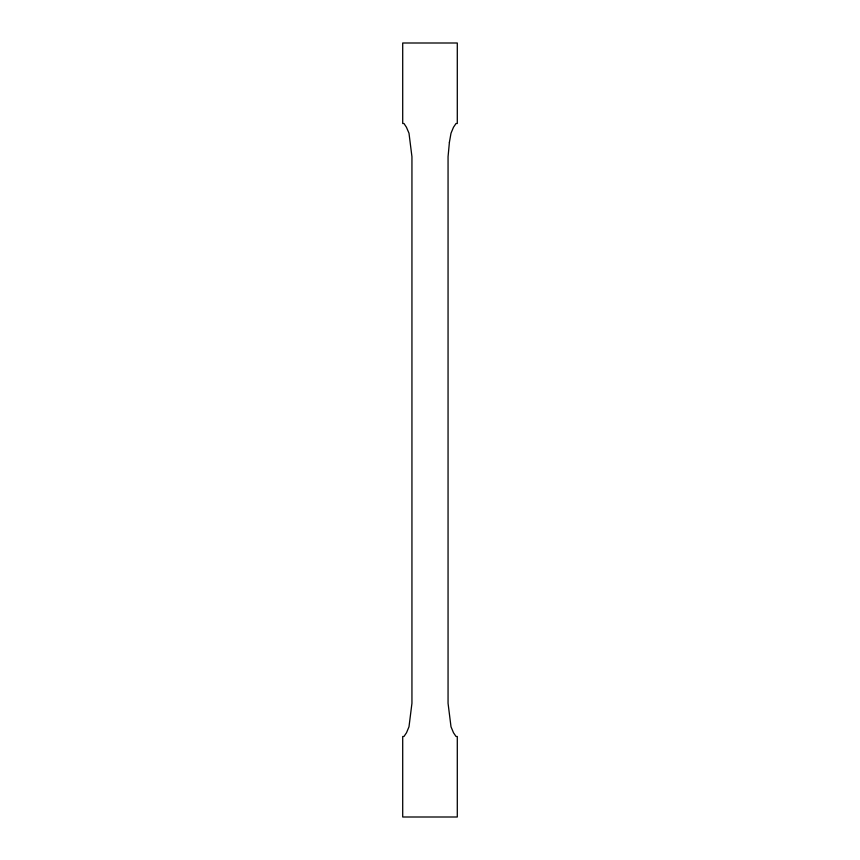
<?xml version="1.0" encoding="UTF-8"?>
<svg xmlns="http://www.w3.org/2000/svg" width="860" height="860" viewBox="0 0 860 860"><rect width="100%" height="100%" fill="white"/><g stroke="black" fill="none" stroke-linecap="round" stroke-linejoin="round"><path stroke-width="1.29" d="M449.404 142.298L448.06 156.703L448.06 703.297L451.005 726.775L453.489 732.731L456.026 736.482L457.294 736.493L457.294 817L402.706 817L402.706 736.493L403.974 736.482L406.511 732.731L408.994 726.775L411.94 703.297L411.94 156.703L408.994 133.225L406.447 127.269L403.974 123.496L402.706 123.507L402.706 43L457.294 43L457.294 123.507L456.026 123.496L453.489 127.269L451.005 133.225L449.404 142.298"/></g></svg>
